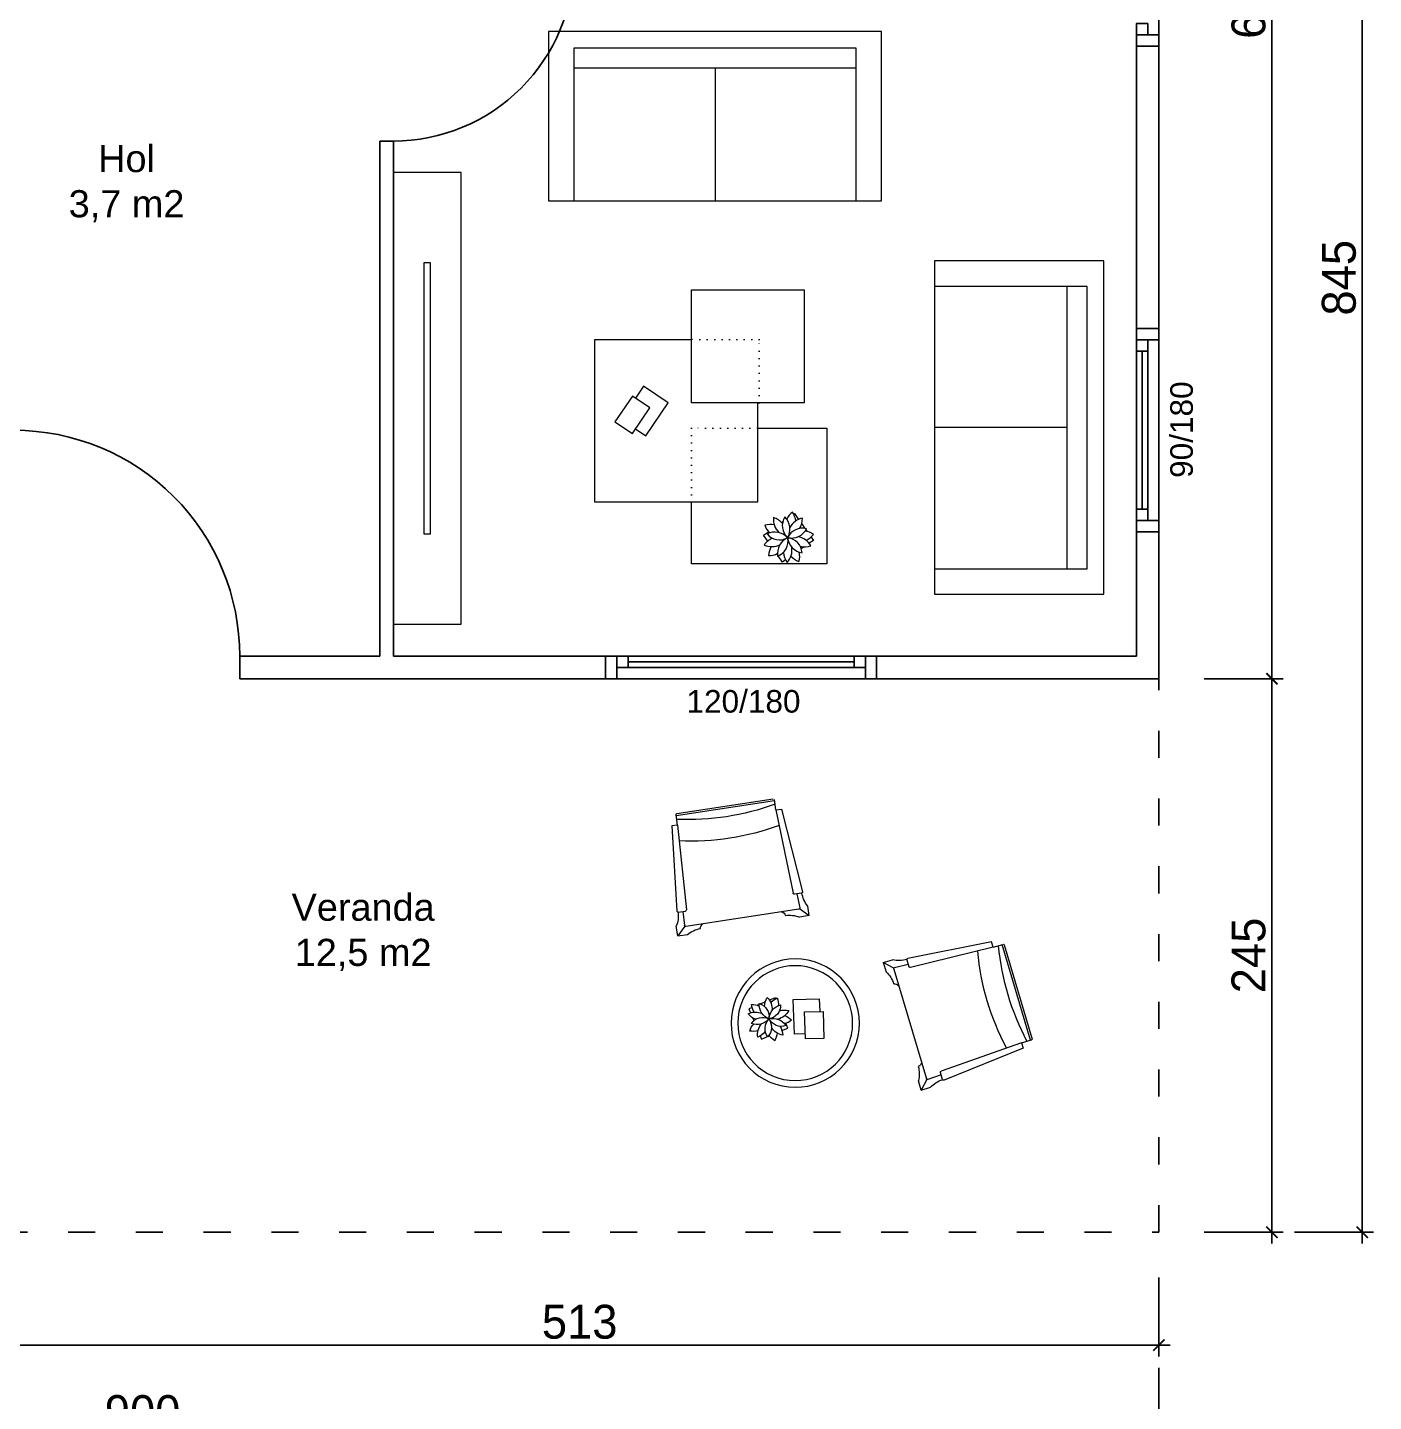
# Model space of a CAD drawing. Header units: inches. Extents: x 321 to 21697, y 7 to 6462.
# Drawn here: x 17671 to 18267, y 3974 to 4582 of the extents above; entities that cross this region are included whole.
import ezdxf

# ---------------------------------------------------------------- set-up
doc = ezdxf.new("R2010")
doc.units = ezdxf.units.IN
doc.header["$MEASUREMENT"] = 0
doc.linetypes.add('ACAD_ISO03W100', pattern=[30, 12, -18])
doc.linetypes.add('DOT2', pattern=[3.175, 0, -3.175])
doc.layers.add('Kapı', color=154, linetype='Continuous', true_color=0x0c4697)
doc.layers.add('Pencere', color=141, linetype='Continuous')
doc.layers.add('Veranda', color=31, linetype='Continuous')
doc.layers.add('tefris', color=8, linetype='Continuous', lineweight=5)
doc.layers.add('tefriş', color=8, linetype='Continuous', lineweight=0)
doc.styles.add('DIŞ ÖLÇÜ', font='FRAMDCN.TTF', dxfattribs={"height": 15})
doc.styles.get("Standard").update_dxf_attribs({"font": 'arial.ttf'})
doc.dimstyles.new('YAZI STİLİ', dxfattribs={"dimscale": 0.5, "dimtxt": 15, "dimasz": 10, "dimexe": 10, "dimexo": 10, "dimgap": 5, "dimtad": 1, "dimdec": 0, "dimtxsty": 'DIŞ ÖLÇÜ', "dimblk": 'ARCHTICK', "dimcen": 2.5, "dimdle": 10, "dimadec": 0, "dimazin": 0, "dimtfac": 1, "dimtdec": 0, "dimtix": 1, "dimtmove": 0, "dimatfit": 3, "dimldrblk": 'ARCHTICK', "dimfxl": 60, "dimfxlon": 1, "dimlwd": -1, "dimlwe": -1, "dimarcsym": 0})

# ---------------------------------------------------------------- blocks, each defined once
blk = doc.blocks.new('saksı masa')
at = {"lineweight": 0, "elevation": 51.05}
for points in [[(42694.75, -80314.18), (42694.75, -80310.89), (42697.47, -80310.89)], [(42704.69, -80310.89), (42705.39, -80310.89)], [(42707.48, -80310.89), (42707.68, -80310.89)], [(42711.37, -80310.89), (42711.83, -80310.89), (42711.83, -80314.14)], [(42694.75, -80321.82), (42694.75, -80321.17)], [(42711.83, -80316.55), (42711.83, -80319.15)], [(42711.83, -80319.94), (42711.83, -80320.88)], [(42696.49, -80325.76), (42694.75, -80325.76), (42694.75, -80322.39)], [(42706.79, -80325.76), (42705.15, -80325.76)], [(42711.83, -80323.95), (42711.83, -80325.76), (42709.54, -80325.76)]]:
    blk.add_lwpolyline(points, dxfattribs=at)
at = {"linetype": 'ByBlock', "lineweight": 0}
for centre, radius, start, end in [((42704.6, -80309.85, 51.05), 7.21, 160.75243, 194.49137), ((42693.42, -80318.19, 51.05), 11.57, 46.64859, 67.78949), ((42709.49, -80312.53, 51.05), 8.58, 139.39871, 188.8676), ((42695.53, -80312.53, 51.05), 9.31, 6.50685, 36.8699), ((42695.37, -80323.47, 51.05), 9.31, 78.50685, 108.8699), ((42699.68, -80310.19, 51.05), 8.58, 211.3987, 260.8676), ((42703.62, -80310.85, 51.05), 7.29, 183.75273, 264.95532), ((42695.13, -80319.14, 51.05), 7.91, 7.48413, 81.22392), ((42710.08, -80316.48, 51.05), 7.29, 111.75273, 192.95532), ((42699.57, -80310.97, 51.05), 7.91, 295.48413, 9.22392), ((42710.3, -80322.58, 51.05), 8.58, 67.3987, 116.8676), ((42711.33, -80317.1, 51.05), 7.21, 88.75243, 122.49137), ((42705.99, -80309.31, 51.05), 9.31, 294.50685, 324.8699), ((42699.95, -80309.05, 51.05), 11.57, 334.64859, 355.78948), ((42700.09, -80327.22, 51.05), 11.57, 118.64859, 139.78948), ((42695.62, -80314.01, 51.05), 7.21, 232.75243, 266.49137), ((42701.53, -80325.89, 51.05), 7.91, 79.48413, 153.22392), ((42696.27, -80315.26, 51.05), 7.29, 255.75273, 336.95532), ((42709.93, -80321.89, 51.05), 7.91, 151.48413, 225.22392), ((42706.73, -80324.36, 51.05), 7.29, 39.75273, 120.95532), ((42708.71, -80312.67, 51.05), 7.91, 223.48413, 297.22392), ((42698.19, -80323.61, 51.05), 7.29, 327.75273, 48.95532), ((42700.99, -80326.46, 51.05), 8.58, 355.3987, 44.8676), ((42706.52, -80325.75, 51.05), 7.21, 16.75243, 50.49137), ((42705.72, -80327, 51.05), 9.31, 150.50685, 180.8699), ((42694.42, -80318.8, 51.05), 8.58, 283.3987, 332.8676), ((42710.75, -80323.67, 51.05), 11.57, 190.64859, 211.78949), ((42696.81, -80323.84, 51.05), 7.21, 304.75243, 338.49137), ((42712.28, -80318.25, 51.05), 9.31, 222.50685, 252.8699), ((42710.66, -80312.44, 51.05), 11.57, 262.64859, 283.78949)]:
    blk.add_arc(centre, radius, start, end, dxfattribs=at)
blk = doc.blocks.new('sdkg')
at = {"lineweight": 0}
blk.add_lwpolyline([(-25200.41, 766.3), (-25205.97, 764.97), (-25210.19, 782.61), (-25196.94, 785.78), (-25195.4, 779.31)], dxfattribs=at)
blk.add_lwpolyline([(-25203.08, 777.47), (-25193.73, 779.71), (-25190.44, 765.96), (-25199.79, 763.72)], close=True, dxfattribs=at)
for major_axis in [(23.69, -23.69), (21.21, -21.21)]:
    blk.add_ellipse((-25206.72, 770.75), major_axis=major_axis, ratio=1, start_param=0.785398, end_param=7.068583, dxfattribs=at)
at = {"lineweight": 0, "xscale": -1, "rotation": 304.2121771615189}
blk.add_blockref('saksı masa', (65209.5, 10616.07, -51.05), dxfattribs=at)
blk = doc.blocks.new('_ArchTick')
at = {"color": 0, "linetype": 'ByBlock', "const_width": 0.15}
blk.add_lwpolyline([(-0.5, -0.5), (0.5, 0.5)], dxfattribs=at)
blk = doc.blocks.new('*D458')
at = {"color": 0, "transparency": 16777216}
for p, q in [((18222.36, 4898.79), (18222.36, 4288.79)), ((18192.36, 4893.79), (18227.36, 4893.79)), ((18192.36, 4293.79), (18227.36, 4293.79))]:
    blk.add_line(p, q, dxfattribs=at)
at = {"layer": 'Defpoints', "color": 0, "transparency": 16777216}
for p in [(18172.36, 4893.79), (18172.36, 4293.79), (18222.36, 4293.79)]:
    blk.add_point(p, dxfattribs=at)
at = {"color": 0, "transparency": 16777216, "xscale": 5, "yscale": 5, "zscale": 5}
for p, rotation in [((18222.36, 4893.79), 90), ((18222.36, 4293.79), 270)]:
    blk.add_blockref('_ArchTick', p, dxfattribs=dict(at, rotation=rotation))
at = {"color": 0, "transparency": 16777216, "insert": (18212.09, 4593.79), "char_height": 15, "attachment_point": 5, "rotation": 90, "style": 'DIŞ ÖLÇÜ'}
blk.add_mtext('600', dxfattribs=at)
blk = doc.blocks.new('*D459')
at = {"color": 0, "transparency": 16777216}
for p, q in [((18222.36, 4298.79), (18222.36, 4043.79)), ((18192.36, 4293.79), (18227.36, 4293.79)), ((18192.36, 4048.79), (18227.36, 4048.79))]:
    blk.add_line(p, q, dxfattribs=at)
at = {"layer": 'Defpoints', "color": 0, "transparency": 16777216}
for p in [(18172.36, 4293.79), (18172.36, 4048.79), (18222.36, 4048.79)]:
    blk.add_point(p, dxfattribs=at)
at = {"color": 0, "transparency": 16777216, "xscale": 5, "yscale": 5, "zscale": 5}
for p, rotation in [((18222.36, 4293.79), 90), ((18222.36, 4048.79), 270)]:
    blk.add_blockref('_ArchTick', p, dxfattribs=dict(at, rotation=rotation))
at = {"color": 0, "transparency": 16777216, "insert": (18212.09, 4171.29), "char_height": 15, "attachment_point": 5, "rotation": 90, "style": 'DIŞ ÖLÇÜ'}
blk.add_mtext('245', dxfattribs=at)
blk = doc.blocks.new('*D447')
at = {"color": 0, "transparency": 16777216}
for p, q in [((17659.36, 4028.79), (17659.36, 3993.79)), ((18172.36, 4028.79), (18172.36, 3993.79)), ((18177.36, 3998.79), (17654.36, 3998.79))]:
    blk.add_line(p, q, dxfattribs=at)
at = {"layer": 'Defpoints', "color": 0, "transparency": 16777216}
for p in [(17659.36, 4048.79), (18172.36, 4048.79), (17659.36, 3998.79)]:
    blk.add_point(p, dxfattribs=at)
at = {"color": 0, "transparency": 16777216, "xscale": 5, "yscale": 5, "zscale": 5, "rotation": 180}
blk.add_blockref('_ArchTick', (17659.36, 3998.79), dxfattribs=at)
at = {"color": 0, "transparency": 16777216, "xscale": 5, "yscale": 5, "zscale": 5}
blk.add_blockref('_ArchTick', (18172.36, 3998.79), dxfattribs=at)
at = {"color": 0, "transparency": 16777216, "insert": (17915.86, 4009.06), "char_height": 15, "attachment_point": 5, "style": 'DIŞ ÖLÇÜ'}
blk.add_mtext('513', dxfattribs=at)
blk = doc.blocks.new('*D452')
at = {"color": 0, "transparency": 16777216}
for p, q in [((18262.36, 4898.79), (18262.36, 4043.79)), ((18232.36, 4893.79), (18267.36, 4893.79)), ((18232.36, 4048.79), (18267.36, 4048.79))]:
    blk.add_line(p, q, dxfattribs=at)
at = {"layer": 'Defpoints', "color": 0, "transparency": 16777216}
for p in [(18172.36, 4893.79), (18172.36, 4048.79), (18262.36, 4048.79)]:
    blk.add_point(p, dxfattribs=at)
at = {"color": 0, "transparency": 16777216, "xscale": 5, "yscale": 5, "zscale": 5}
for p, rotation in [((18262.36, 4893.79), 90), ((18262.36, 4048.79), 270)]:
    blk.add_blockref('_ArchTick', p, dxfattribs=dict(at, rotation=rotation))
at = {"color": 0, "transparency": 16777216, "insert": (18252.09, 4471.29), "char_height": 15, "attachment_point": 5, "rotation": 90, "style": 'DIŞ ÖLÇÜ'}
blk.add_mtext('845', dxfattribs=at)
blk = doc.blocks.new('*D453')
at = {"color": 0, "transparency": 16777216}
for p, q in [((17272.36, 3988.79), (17272.36, 3953.79)), ((18172.36, 3988.79), (18172.36, 3953.79)), ((18177.36, 3958.79), (17267.36, 3958.79))]:
    blk.add_line(p, q, dxfattribs=at)
at = {"layer": 'Defpoints', "color": 0, "transparency": 16777216}
for p in [(17272.36, 4048.79), (18172.36, 4048.79), (17272.36, 3958.79)]:
    blk.add_point(p, dxfattribs=at)
at = {"color": 0, "transparency": 16777216, "xscale": 5, "yscale": 5, "zscale": 5, "rotation": 180}
blk.add_blockref('_ArchTick', (17272.36, 3958.79), dxfattribs=at)
at = {"color": 0, "transparency": 16777216, "xscale": 5, "yscale": 5, "zscale": 5}
blk.add_blockref('_ArchTick', (18172.36, 3958.79), dxfattribs=at)
at = {"color": 0, "transparency": 16777216, "insert": (17722.36, 3969.06), "char_height": 15, "attachment_point": 5, "style": 'DIŞ ÖLÇÜ'}
blk.add_mtext('900', dxfattribs=at)

msp = doc.modelspace()

# ---------------------------------------------------------------- linework, layer by layer
at = {"lineweight": 25}
for p, q in [((18162.36, 4303.79), (18162.36, 4573.79)), ((18172.36, 4573.79), (18162.36, 4573.79)), ((18172.36, 4573.79), (18172.36, 4293.79)), ((17827.36, 4531.79), (17827.36, 4303.79)), ((17833.36, 4531.79), (17827.36, 4531.79)), ((17833.36, 4303.79), (17833.36, 4531.79)), ((18172.36, 4448.79), (18162.36, 4448.79)), ((18172.36, 4448.79), (18162.36, 4448.79)), ((18172.36, 4358.79), (18162.36, 4358.79)), ((17827.36, 4303.79), (17765.36, 4303.79)), ((17765.36, 4303.79), (17765.36, 4293.79)), ((17927.36, 4303.79), (17833.36, 4303.79)), ((17927.36, 4293.79), (17927.36, 4303.79)), ((18047.36, 4293.79), (18047.36, 4303.79)), ((18047.36, 4303.79), (18162.36, 4303.79)), ((18047.36, 4293.79), (18047.36, 4303.79)), ((17765.36, 4293.79), (17927.36, 4293.79)), ((18172.36, 4293.79), (18047.36, 4293.79))]:
    msp.add_line(p, q, dxfattribs=at)
for p, q in [((18172.36, 4573.79), (18162.36, 4573.79)), ((18172.36, 4448.79), (18162.36, 4448.79)), ((18172.36, 4358.79), (18162.36, 4358.79))]:
    msp.add_line(p, q)
at = {"layer": 'Kapı'}
for points in [[(17833.36, 4531.79, 0.414214), (17913.36, 4611.79), (17833.36, 4611.79)], [(17665.36, 4303.79), (17665.36, 4403.79, -0.414214), (17765.36, 4303.79)]]:
    msp.add_lwpolyline(points, format="xyb", dxfattribs=at)
at = {"layer": 'Pencere'}
for p, q in [((18172.36, 4578.79), (18172.36, 4658.79)), ((18172.36, 4363.79), (18172.36, 4443.79)), ((18162.36, 4368.79), (18162.36, 4438.79)), ((18164.86, 4368.79), (18164.86, 4438.79)), ((18167.36, 4438.79), (18167.36, 4368.79)), ((17937.36, 4303.79), (18037.36, 4303.79)), ((17937.36, 4301.29), (18037.36, 4301.29)), ((18037.36, 4298.79), (17937.36, 4298.79)), ((17932.36, 4293.79), (18042.36, 4293.79))]:
    msp.add_line(p, q, dxfattribs=at)
for points in [[(18162.36, 4578.79), (18167.36, 4578.79), (18167.36, 4583.79), (18162.36, 4583.79), (18162.36, 4578.79)], [(18172.36, 4573.79), (18172.36, 4578.79), (18162.36, 4578.79), (18162.36, 4573.79), (18172.36, 4573.79)], [(18172.36, 4443.79), (18172.36, 4448.79), (18162.36, 4448.79), (18162.36, 4443.79), (18172.36, 4443.79)], [(18162.36, 4438.79), (18167.36, 4438.79), (18167.36, 4443.79), (18162.36, 4443.79), (18162.36, 4438.79)], [(18162.36, 4363.79), (18167.36, 4363.79), (18167.36, 4368.79), (18162.36, 4368.79), (18162.36, 4363.79)], [(18172.36, 4358.79), (18172.36, 4363.79), (18162.36, 4363.79), (18162.36, 4358.79), (18172.36, 4358.79)], [(17927.36, 4293.79), (17932.36, 4293.79), (17932.36, 4303.79), (17927.36, 4303.79), (17927.36, 4293.79)], [(17932.36, 4303.79), (17932.36, 4298.79), (17937.36, 4298.79), (17937.36, 4303.79), (17932.36, 4303.79)], [(18037.36, 4303.79), (18037.36, 4298.79), (18042.36, 4298.79), (18042.36, 4303.79), (18037.36, 4303.79)], [(18042.36, 4293.79), (18047.36, 4293.79), (18047.36, 4303.79), (18042.36, 4303.79), (18042.36, 4293.79)]]:
    msp.add_lwpolyline(points, dxfattribs=at)
at = {"layer": 'tefris', "extrusion": (0, 0, -1)}
for p, q in [((17958.57, 4233.19), (18002.12, 4239.92)), ((17958.57, 4233.19), (18002.12, 4239.92)), ((17958.95, 4234.11), (18001.49, 4240.68)), ((17958.95, 4234.11), (18001.49, 4240.68)), ((18002.77, 4235.73), (18002.07, 4240.26)), ((18002.77, 4235.73), (18002.07, 4240.26)), ((17959.22, 4229), (17958.52, 4233.53)), ((17959.22, 4229), (17958.52, 4233.53)), ((18002.77, 4235.73), (18005.28, 4236.12)), ((18002.77, 4235.73), (18005.28, 4236.12)), ((18002.77, 4235.73), (18010.38, 4198.81)), ((18002.77, 4235.73), (18010.38, 4198.81)), ((18005.28, 4236.12), (18014.52, 4199.52)), ((18005.28, 4236.12), (18014.52, 4199.52)), ((17959.22, 4229), (17956.71, 4228.62)), ((17959.22, 4229), (17956.71, 4228.62)), ((17956.71, 4228.62), (17958.95, 4190.94)), ((17956.71, 4228.62), (17958.95, 4190.94)), ((17959.22, 4229), (17963.12, 4191.51)), ((17959.22, 4229), (17963.12, 4191.51)), ((18014.11, 4198.9), (18010.95, 4198.41)), ((18014.11, 4198.9), (18010.95, 4198.41)), ((18012.03, 4198.58), (18013.29, 4192.45)), ((18012.03, 4198.58), (18013.29, 4192.45)), ((17959.53, 4190.46), (17962.69, 4190.95)), ((17959.53, 4190.46), (17962.69, 4190.95)), ((17961.61, 4190.79), (17962.26, 4184.57)), ((17961.61, 4190.79), (17962.26, 4184.57)), ((18012.87, 4191.85), (17962.84, 4184.12)), ((18012.87, 4191.85), (17962.84, 4184.12)), ((18013.21, 4192.06), (18017.5, 4188.92)), ((18013.21, 4192.06), (18017.5, 4188.92)), ((18017.5, 4188.92), (18016.84, 4193.18)), ((18017.5, 4188.92), (18016.84, 4193.18)), ((18017.5, 4188.92), (18013.24, 4188.26)), ((18017.5, 4188.92), (18013.24, 4188.26)), ((17959.31, 4179.93), (17958.65, 4184.19)), ((17959.31, 4179.93), (17958.65, 4184.19)), ((17962.45, 4184.22), (17959.31, 4179.93)), ((17962.45, 4184.22), (17959.31, 4179.93)), ((17959.31, 4179.93), (17963.57, 4180.59)), ((17959.31, 4179.93), (17963.57, 4180.59)), ((18098.19, 4177.34), (18061.16, 4170.02)), ((18098.19, 4177.34), (18061.16, 4170.02)), ((18098.92, 4174.9), (18062.29, 4165.96)), ((18098.92, 4174.9), (18062.29, 4165.96)), ((18098.92, 4174.9), (18098.19, 4177.34)), ((18098.92, 4174.9), (18098.19, 4177.34)), ((18098.92, 4174.9), (18103.3, 4176.21)), ((18098.92, 4174.9), (18103.3, 4176.21)), ((18115.55, 4133.87), (18102.98, 4176.11)), ((18115.55, 4133.87), (18102.98, 4176.11)), ((18116.21, 4134.6), (18103.93, 4175.87)), ((18116.21, 4134.6), (18103.93, 4175.87)), ((18050.31, 4168.17), (18054.44, 4169.4)), ((18050.31, 4168.17), (18054.44, 4169.4)), ((18050.31, 4168.17), (18051.54, 4164.04)), ((18054.98, 4165.64), (18050.31, 4168.17)), ((18050.31, 4168.17), (18051.54, 4164.04)), ((18054.98, 4165.64), (18050.31, 4168.17)), ((18061.37, 4167.36), (18055.3, 4165.87)), ((18061.37, 4167.36), (18055.3, 4165.87)), ((18060.77, 4169.37), (18061.68, 4166.31)), ((18060.77, 4169.37), (18061.68, 4166.31)), ((18054.93, 4165.23), (18069.37, 4116.71)), ((18054.93, 4165.23), (18069.37, 4116.71)), ((18111.49, 4132.67), (18075.93, 4120.13)), ((18111.49, 4132.67), (18075.93, 4120.13)), ((18112.21, 4130.23), (18077.2, 4116.11)), ((18112.21, 4130.23), (18077.2, 4116.11)), ((18111.49, 4132.67), (18115.87, 4133.97)), ((18111.49, 4132.67), (18115.87, 4133.97)), ((18111.49, 4132.67), (18112.21, 4130.23)), ((18111.49, 4132.67), (18112.21, 4130.23)), ((18075.93, 4118.46), (18070.03, 4116.38)), ((18075.93, 4118.46), (18070.03, 4116.38)), ((18076.53, 4116.44), (18075.61, 4119.5)), ((18076.53, 4116.44), (18075.61, 4119.5)), ((18067.1, 4111.73), (18065.87, 4115.86)), ((18067.1, 4111.73), (18065.87, 4115.86)), ((18069.63, 4116.4), (18067.1, 4111.73)), ((18069.63, 4116.4), (18067.1, 4111.73)), ((18067.1, 4111.73), (18071.23, 4112.96)), ((18067.1, 4111.73), (18071.23, 4112.96))]:
    msp.add_line(p, q, dxfattribs=at)
at = {"layer": 'tefris'}
for points in [[(17863.36, 4517.95), (17833.36, 4517.95), (17833.36, 4317.95), (17863.36, 4317.95), (17863.36, 4517.95)], [(17994.54, 4415.91), (17994.54, 4371.92), (17922.54, 4371.92), (17922.54, 4443.92), (17965.31, 4443.92)], [(17994.54, 4404.71), (18025.31, 4404.71), (18025.31, 4344.71), (17965.31, 4344.71), (17965.31, 4371.92)]]:
    msp.add_lwpolyline(points, dxfattribs=at)
for points in [[(17849.86, 4357.95), (17849.86, 4477.95), (17846.86, 4477.95), (17846.86, 4357.95)], [(18015.31, 4465.91), (18015.31, 4415.91), (17965.31, 4415.91), (17965.31, 4465.91)]]:
    msp.add_lwpolyline(points, close=True, dxfattribs=at)
at = {"layer": 'tefris', "linetype": 'DOT2'}
for points in [[(17995.31, 4415.91), (17995.31, 4443.92), (17965.31, 4443.92)], [(17994.54, 4404.71), (17965.31, 4404.71), (17965.31, 4371.92)]]:
    msp.add_lwpolyline(points, dxfattribs=at)
at = {"layer": 'tefris', "lineweight": 0}
msp.add_lwpolyline([(17940.65, 4404.43), (17945.23, 4401.32), (17955.09, 4415.86), (17944.18, 4423.26), (17940.57, 4417.93)], dxfattribs=at)
msp.add_lwpolyline([(17946.9, 4413.64), (17939.19, 4418.87), (17931.5, 4407.54), (17939.21, 4402.31)], close=True, dxfattribs=at)
at = {"layer": 'tefris', "extrusion": (0, 0, -1)}
for centre, radius, start, end in [((-17959.02, 4233.6), 0.508, 351.21662, 81.21662), ((-17959.02, 4233.6), 0.508, 351.21662, 81.21662), ((-17963.72, 4344.21), 112.8, 249.9526, 272.48064), ((-17963.72, 4344.21), 112.8, 249.9526, 272.48064), ((-17965.18, 4334.71), 112.8, 249.77179, 272.66145), ((-17965.18, 4334.71), 112.8, 249.77179, 272.66145), ((-18010.87, 4198.91), 0.508, 261.21662, 348.3643), ((-18010.87, 4198.91), 0.508, 261.21662, 348.3643), ((-18014.03, 4199.4), 0.508, 165.83138, 261.21662), ((-18014.03, 4199.4), 0.508, 165.83138, 261.21662), ((-18026.16, 4200.86), 12.07, 320.49968, 350.73913), ((-18026.16, 4200.86), 12.07, 320.49968, 350.73913), ((-17959.45, 4190.97), 0.508, 261.21662, 356.60186), ((-17959.45, 4190.97), 0.508, 261.21662, 356.60186), ((-17962.61, 4191.45), 0.508, 174.06894, 261.21662), ((-17962.61, 4191.45), 0.508, 174.06894, 261.21662), ((-18012.79, 4192.35), 0.508, 168.3643, 261.21662), ((-18012.79, 4192.35), 0.508, 168.3643, 261.21662), ((-17947.45, 4188.7), 12.07, 171.69411, 201.93356), ((-17947.45, 4188.7), 12.07, 171.69411, 201.93356), ((-17971.76, 4183.22), 2.46, 359.24912, 57.00867), ((-17971.76, 4183.22), 2.46, 359.24912, 57.00867), ((-18004.63, 4188.3), 2.46, 105.42458, 163.18412), ((-18004.63, 4188.3), 2.46, 105.42458, 163.18412), ((-18008.73, 4177.07), 12.07, 81.69411, 111.93356), ((-18008.73, 4177.07), 12.07, 81.69411, 111.93356), ((-17962.76, 4184.62), 0.508, 261.21662, 354.06894), ((-17962.76, 4184.62), 0.508, 261.21662, 354.06894), ((-17971.24, 4171.27), 12.07, 50.49968, 80.73913), ((-17971.24, 4171.27), 12.07, 50.49968, 80.73913), ((-18204.45, 4183.32), 112.8, 331.98205, 354.87171), ((-18204.45, 4183.32), 112.8, 331.98205, 354.87171), ((-18213.67, 4186.06), 112.8, 332.16286, 354.6909), ((-18213.67, 4186.06), 112.8, 332.16286, 354.6909), ((-18103.45, 4175.72), 0.508, 73.42688, 163.42688), ((-18103.45, 4175.72), 0.508, 73.42688, 163.42688), ((-18057.39, 4181.1), 12.07, 253.90436, 284.14382), ((-18057.39, 4181.1), 12.07, 253.90436, 284.14382), ((-18061.26, 4169.52), 0.508, 343.42688, 78.81212), ((-18061.26, 4169.52), 0.508, 343.42688, 78.81212), ((-18043.35, 4155.17), 12.07, 132.70994, 162.94939), ((-18043.35, 4155.17), 12.07, 132.70994, 162.94939), ((-18055.42, 4165.38), 0.508, 343.42688, 76.2792), ((-18055.42, 4165.38), 0.508, 343.42688, 76.2792), ((-18062.17, 4166.45), 0.508, 256.2792, 343.42688), ((-18062.17, 4166.45), 0.508, 256.2792, 343.42688), ((-18055.26, 4156.27), 2.46, 81.45937, 139.21892), ((-18055.26, 4156.27), 2.46, 81.45937, 139.21892), ((-18115.73, 4134.46), 0.508, 163.42688, 253.42688), ((-18115.73, 4134.46), 0.508, 163.42688, 253.42688), ((-18064.74, 4124.39), 2.46, 187.63483, 245.39438), ((-18064.74, 4124.39), 2.46, 187.63483, 245.39438), ((-18054.17, 4118.81), 12.07, 163.90436, 194.14382), ((-18054.17, 4118.81), 12.07, 163.90436, 194.14382), ((-18076.1, 4119.65), 0.508, 343.42688, 70.57456), ((-18076.1, 4119.65), 0.508, 343.42688, 70.57456), ((-18069.86, 4116.86), 0.508, 250.57456, 343.42688), ((-18069.86, 4116.86), 0.508, 250.57456, 343.42688), ((-18080.1, 4104.77), 12.07, 42.70994, 72.94939), ((-18080.1, 4104.77), 12.07, 42.70994, 72.94939), ((-18077.01, 4116.59), 0.508, 248.04164, 343.42688), ((-18077.01, 4116.59), 0.508, 248.04164, 343.42688)]:
    msp.add_arc(centre, radius, start, end, dxfattribs=at)
at = {"layer": 'tefriş'}
for p, q in [((18049.54, 4580.37), (17902.04, 4580.37)), ((17902.04, 4580.37), (17902.04, 4505.37)), ((18049.54, 4505.37), (18049.54, 4580.37)), ((17913.29, 4572.87), (17913.29, 4505.37)), ((18038.29, 4572.87), (17913.29, 4572.87)), ((18038.29, 4505.37), (18038.29, 4572.87)), ((17913.29, 4564.12), (17913.29, 4505.37)), ((18038.29, 4564.12), (17913.29, 4564.12)), ((17975.79, 4564.12), (17975.79, 4505.37)), ((17902.04, 4505.37), (17913.29, 4505.37)), ((17913.29, 4505.37), (18049.54, 4505.37)), ((18148.02, 4478.72), (18073.02, 4478.72)), ((18073.02, 4478.72), (18073.02, 4467.47)), ((18148.02, 4331.22), (18148.02, 4478.72)), ((18131.77, 4467.47), (18073.02, 4467.47)), ((18073.02, 4467.47), (18073.02, 4331.22)), ((18140.52, 4467.47), (18073.02, 4467.47)), ((18131.77, 4342.47), (18131.77, 4467.47)), ((18140.52, 4342.47), (18140.52, 4467.47)), ((18131.77, 4404.97), (18073.02, 4404.97)), ((18073.02, 4342.47), (18140.52, 4342.47)), ((18073.02, 4331.22), (18148.02, 4331.22))]:
    msp.add_line(p, q, dxfattribs=at)
at = {"layer": 'Veranda', "linetype": 'ACAD_ISO03W100'}
msp.add_lwpolyline([(17659.36, 4048.79), (18172.36, 4048.79), (18172.36, 4293.79)], dxfattribs=at)

# ---------------------------------------------------------------- block references
at = {"layer": 'tefris', "lineweight": 0, "xscale": 0.9780682490391956, "yscale": 0.9780682490391956, "zscale": 0.9780682490391956, "rotation": 35.07202470642123}
msp.add_blockref('saksı masa', (-61314.03, 44650.07, -49.93), dxfattribs=at)
at = {"layer": 'tefris', "xscale": 0.8474540736287584, "yscale": 0.8474540736287584, "zscale": 0.8474540736287584, "rotation": 348.3940493499978}
msp.add_blockref('sdkg', (38804.68, -795.99), dxfattribs=at)

# ---------------------------------------------------------------- texts
at = {"attachment_point": 1}
for s, width, insert, char_height in [('\\pxqc;Hol\\P3,7 m2', 116.5041, (17656.98, 4530.06), 12), ('\\pxqc;120/180', 54.2877, (17961.25, 4288.79), 10), ('\\pxqc;Veranda\\P12,5 m2', 116.5041, (17761.74, 4198.66), 12)]:
    msp.add_mtext_dynamic_manual_height_columns(s, width=width, gutter_width=12.5, heights=[0], dxfattribs=dict(at, insert=insert, char_height=char_height))
at = {"insert": (18177.36, 4376.92), "char_height": 10, "attachment_point": 1, "rotation": 90}
msp.add_mtext_dynamic_manual_height_columns('\\pxqc;90/180', width=54.2877, gutter_width=12.5, heights=[0], dxfattribs=at)

# ---------------------------------------------------------------- dimensions: what is measured, and where the dimension line sits
for base, p2, picture, middle in [((18222.36, 4293.79), (18172.36, 4293.79), '*D458', (18212.09, 4593.79)), ((18262.36, 4048.79), (18172.36, 4048.79), '*D452', (18252.09, 4471.29))]:
    dim = msp.add_linear_dim(base=base, p1=(18172.36, 4893.79), p2=p2, angle=90, dimstyle='YAZI STİLİ')
    dim.commit()
    dim.dimension.update_dxf_attribs({"geometry": picture, "text_midpoint": middle})
dim = msp.add_linear_dim(base=(18222.36, 4048.79), p1=(18172.36, 4293.79), p2=(18172.36, 4048.79), angle=90, dimstyle='YAZI STİLİ', override={"dimtmove": 1})
dim.commit()
dim.dimension.update_dxf_attribs({"geometry": '*D459', "text_midpoint": (18212.09, 4171.29)})
for base, p2, picture, middle in [((17272.36, 3958.79), (17272.36, 4048.79), '*D453', (17722.36, 3969.06)), ((17659.36, 3998.79), (17659.36, 4048.79), '*D447', (17915.86, 4009.06))]:
    dim = msp.add_linear_dim(base=base, p1=(18172.36, 4048.79), p2=p2, dimstyle='YAZI STİLİ')
    dim.commit()
    dim.dimension.update_dxf_attribs({"geometry": picture, "text_midpoint": middle})

doc.saveas('drawing.dxf')
